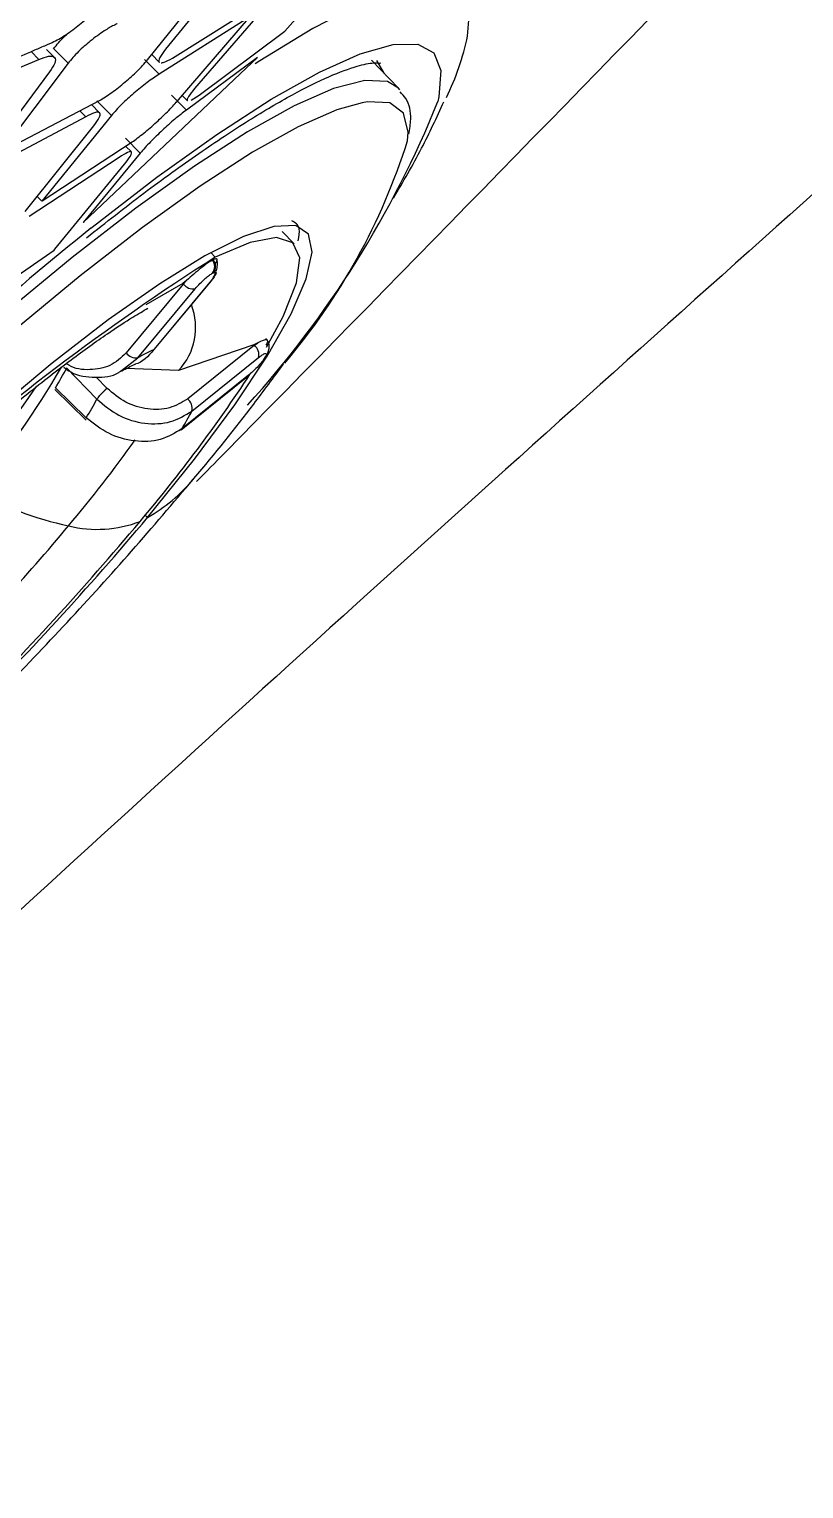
# Model space of a CAD drawing. Extents: x 943 to 1030, y 781 to 934.
# Drawn here: x 958.81 to 959.682, y 879.186 to 880.827 of the extents above; entities that cross this region are included whole.
import ezdxf

# ---------------------------------------------------------------- set-up
doc = ezdxf.new("R2010")
doc.units = 0
doc.header["$MEASUREMENT"] = 0
doc.layers.add('1', color=4, linetype='Continuous')

# ---------------------------------------------------------------- blocks, each defined once
blk = doc.blocks.new('AIRA')
at = {"layer": '1', "color": 3, "linetype": 'Continuous', "lineweight": 25}
for p, q in [((15.9206, 77.659), (16.0025, 77.7517)), ((15.8641, 77.7341), (15.7864, 77.6388)), ((15.7661, 77.6269), (15.8441, 77.7235)), ((15.7941, 77.6287), (15.8968, 77.6927)), ((15.9002, 77.6881), (15.8191, 77.5945)), ((15.8801, 77.6745), (15.7792, 77.6106)), ((15.8011, 77.582), (15.882, 77.6758)), ((15.8243, 77.5873), (15.9206, 77.659)), ((15.6351, 77.6361), (15.6438, 77.6274)), ((15.6612, 77.6297), (15.6525, 77.6385)), ((15.6767, 77.623), (15.6605, 77.6393)), ((15.5258, 77.5775), (15.6438, 77.6274)), ((15.6767, 77.623), (15.6018, 77.5233)), ((15.7626, 77.6272), (15.7792, 77.6106)), ((15.7708, 77.6327), (15.7794, 77.6241)), ((15.8898, 77.6296), (15.8098, 77.5702)), ((15.8702, 77.6111), (15.8898, 77.6296)), ((16.0485, 77.5951), (16.0181, 77.6266)), ((15.6559, 77.6133), (15.5814, 77.5132)), ((15.8702, 77.6111), (15.6936, 77.4439)), ((15.793, 77.587), (15.8098, 77.5702)), ((15.8052, 77.5867), (15.8111, 77.5809)), ((15.8151, 77.5816), (15.8243, 77.5873)), ((16.0502, 77.5931), (16.0485, 77.5951)), ((15.6018, 77.5233), (15.7119, 77.5811)), ((15.6968, 77.5629), (15.69, 77.5697)), ((15.7122, 77.5672), (15.703, 77.5765)), ((15.7256, 77.5643), (15.709, 77.5808)), ((15.6968, 77.5629), (15.5882, 77.5052)), ((15.6284, 77.4563), (15.7056, 77.5526)), ((15.7256, 77.5643), (15.6471, 77.4681)), ((15.758, 77.522), (15.7412, 77.5388)), ((15.6476, 77.4683), (15.7487, 77.5345)), ((15.758, 77.522), (15.6936, 77.4439)), ((15.7479, 77.5233), (15.7414, 77.5297)), ((15.7342, 77.5172), (15.6329, 77.4506)), ((15.6619, 77.4138), (15.7401, 77.5094)), ((15.642, 77.4732), (15.6471, 77.4681)), ((15.6476, 77.4683), (15.6472, 77.4681)), ((15.931, 77.42), (15.9175, 77.4339)), ((15.5623, 77.3445), (15.661, 77.413)), ((15.661, 77.413), (15.6619, 77.4138)), ((15.8424, 77.405), (15.8374, 77.4102)), ((15.8393, 77.4017), (15.8402, 77.4022)), ((15.8394, 77.387), (15.8403, 77.3875)), ((15.8064, 77.3747), (15.742, 77.2973)), ((15.8059, 77.3752), (15.7643, 77.3514)), ((15.8377, 77.3784), (15.7732, 77.301)), ((15.7741, 77.3016), (15.8386, 77.379)), ((15.8101, 77.3789), (15.8059, 77.3752)), ((15.8059, 77.3752), (15.8064, 77.3747)), ((15.8064, 77.3747), (15.8101, 77.3789)), ((15.7551, 77.2919), (15.8196, 77.3693)), ((15.8858, 77.3064), (15.8011, 77.2777)), ((15.8864, 77.3059), (15.8113, 77.2457)), ((15.8902, 77.3088), (15.8858, 77.3064)), ((15.8858, 77.3064), (15.8864, 77.3059)), ((15.8864, 77.3059), (15.8902, 77.3088)), ((15.7367, 77.2777), (15.7551, 77.2919)), ((15.8161, 77.2319), (15.8912, 77.2922)), ((15.8988, 77.2932), (15.8982, 77.2922)), ((15.9003, 77.2946), (15.9008, 77.2955)), ((15.7092, 77.2454), (15.6751, 77.2804)), ((15.8011, 77.2777), (15.7422, 77.2797)), ((15.6617, 77.2561), (15.697, 77.2218)), ((15.6624, 77.2581), (15.6972, 77.2243)), ((15.7207, 77.2574), (15.7083, 77.2701)), ((15.8039, 77.211), (15.879, 77.2712)), ((15.8798, 77.2722), (15.8047, 77.212)), ((15.7662, 77.1123), (15.7636, 77.1149))]:
    blk.add_line(p, q, dxfattribs=at)
at = {"layer": '1', "color": 3, "linetype": 'Continuous', "lineweight": 25, "flags": 128}
for points in [[(16.1263, 77.6536), (16.1279, 77.6714), (16.1228, 77.6949), (16.1076, 77.7085), (16.0825, 77.712), (16.0479, 77.7053), (16.0043, 77.6886), (15.9523, 77.662), (15.8927, 77.6259), (15.8872, 77.6224)], [(15.7023, 77.4375), (15.704, 77.4388), (15.7766, 77.4949), (15.8442, 77.543), (15.9054, 77.5826), (15.9595, 77.613), (16.0055, 77.6336), (16.0427, 77.6442), (16.0705, 77.6445), (16.0885, 77.6347), (16.0964, 77.6148), (16.0941, 77.5851), (16.0929, 77.58)], [(16.024, 77.6263), (16.0321, 77.612), (16.0322, 77.612)], [(16.0485, 77.5951), (16.0363, 77.6024), (16.0107, 77.6036), (15.9755, 77.5945), (15.9313, 77.5752), (15.8788, 77.546), (15.8189, 77.5073), (15.7528, 77.4599), (15.6814, 77.4045), (15.606, 77.3422), (15.528, 77.2739), (15.4485, 77.2009), (15.3691, 77.1244), (15.2911, 77.0457), (15.2158, 76.9661), (15.1444, 76.8871), (15.0783, 76.8099)], [(16.0077, 77.5787), (15.9792, 77.5707), (15.9357, 77.5517), (15.8842, 77.523), (15.8254, 77.485), (15.7604, 77.4385), (15.6903, 77.3841), (15.6163, 77.3229), (15.5396, 77.2559), (15.4617, 77.1841), (15.3837, 77.109), (15.307, 77.0317), (15.233, 76.9536), (15.163, 76.8759), (15.098, 76.8001)], [(16.0587, 77.5357), (16.0593, 77.5455), (16.0542, 77.5669), (16.0389, 77.5784), (16.0137, 77.5796), (16.0077, 77.5787)], [(15.7662, 77.1123), (15.819, 77.178), (15.8642, 77.2389), (15.9007, 77.2938), (15.9278, 77.3414), (15.9448, 77.3806), (15.9514, 77.4106), (15.9474, 77.4307), (15.9329, 77.4404), (15.9083, 77.4396), (15.874, 77.4282), (15.8308, 77.4065), (15.7798, 77.375), (15.722, 77.3344), (15.6587, 77.2856), (15.5914, 77.2297), (15.5216, 77.1679), (15.4507, 77.1017), (15.3805, 77.0324), (15.3124, 76.9617), (15.248, 76.8911), (15.1888, 76.8223)], [(15.9001, 77.3036), (15.9187, 77.3383), (15.9336, 77.3762), (15.9374, 77.4041), (15.9298, 77.4211), (15.9111, 77.427), (15.8818, 77.4216), (15.8424, 77.405)], [(15.7741, 77.3016), (15.7741, 77.3016), (15.7732, 77.301)], [(15.9003, 77.2946), (15.8995, 77.2934), (15.8982, 77.2922)], [(15.8798, 77.2722), (15.879, 77.2713), (15.879, 77.2712)]]:
    blk.add_lwpolyline(points, dxfattribs=at)
at = {"layer": '1', "color": 3, "linetype": 'Continuous', "lineweight": 25}
for centre, radius, start, end in [((15.8374, 77.7143), 0.2952, 333.9409, 348.1453), ((15.0311, 78.0085), 1.145, 317.7364, 338.0224), ((15.368, 77.7542), 0.7244, 319.7108, 342.4494), ((18.3844, 74.1066), 4.2765, 128.8411, 133.6231), ((17.2495, 75.188), 2.6258, 122.4024, 141.3939), ((15.8297, 77.3943), 0.0121, 323.3053, 37.625), ((15.8306, 77.3947), 0.0121, 323.3053, 37.625), ((15.8178, 77.3837), 0.0145, 218.3134, 276.9739), ((15.8365, 77.3807), 0.00261, 296.3808, 347.0545), ((15.7506, 77.3257), 0.0697, 316.399, 21.5213), ((15.8778, 77.2952), 0.0137, 347.1277, 51.2626), ((15.7534, 77.3063), 0.0145, 218.3127, 276.9735), ((15.9129, 77.0005), 0.3313, 114.9234, 118.4275), ((15.8937, 77.2996), 0.00826, 308.5014, 344.4777), ((14.9137, 77.7145), 0.8709, 318.993, 330.159), ((15.3168, 77.4697), 0.4053, 328.5305, 332.1527), ((14.4845, 78.19), 1.6709, 319.6386, 326.7407), ((14.21, 78.2347), 1.7318, 304.3034, 325.7118), ((15.3511, 77.4353), 0.4053, 328.6296, 332.0534), ((15.8027, 77.235), 0.0137, 347.128, 51.2635), ((15.3909, 77.4608), 0.4829, 328.9788, 331.7044), ((15.8016, 77.2139), 0.00366, 270.2487, 328.9838), ((14.494, 78.0972), 1.5456, 319.9572, 324.4962), ((15.7547, 77.4672), 0.3725, 240.4408, 258.0008), ((15.6716, 77.278), 0.1908, 299.7267, 319.9655), ((13.1047, 79.3471), 3.4753, 314.8749, 319.9807), ((13.6595, 78.7945), 2.6331, 315.1338, 320.0242), ((13.1731, 79.2784), 3.3752, 314.9918, 319.9763), ((15.7094, 77.2338), 0.1349, 256.2166, 291.0048)]:
    blk.add_arc(centre, radius, start, end, dxfattribs=at)
for points, knots in [([(15.8212, 77.1526), (15.8424, 77.1741), (16.2592, 77.5981), (16.6724, 78.0239), (17.0646, 78.4281)], [0, 0, 0, 0, 0.050704, 1, 1, 1, 1]), ([(16.7635, 77.6975), (16.438, 77.4073), (15.787, 76.8269), (14.8258, 75.9334), (13.8771, 75.0243), (12.943, 74.0988), (12.0242, 73.1586), (11.1221, 72.2041), (10.236, 71.2375), (9.661, 70.5833), (9.3735, 70.2562)], [0, 0, 0, 0, 0.125, 0.25, 0.375, 0.5, 0.625, 0.75, 0.875, 1, 1, 1, 1]), ([(15.6572, 77.6457), (15.6595, 77.6468), (15.6642, 77.649), (15.672, 77.6536), (15.68, 77.659), (15.6878, 77.665), (15.6957, 77.6716), (15.7032, 77.6787), (15.7089, 77.6852), (15.7118, 77.6887), (15.7129, 77.69)], [0, 0, 0, 0, 0.124915, 0.249765, 0.374784, 0.50009, 0.622303, 0.766309, 0.912636, 1, 1, 1, 1]), ([(15.732, 77.6678), (15.7316, 77.6675), (15.7305, 77.6667), (15.7257, 77.6645), (15.7186, 77.6603), (15.7096, 77.6541), (15.6995, 77.6463), (15.6899, 77.6378), (15.6818, 77.6293), (15.6785, 77.6251), (15.6767, 77.623)], [0, 0, 0, 0, 0.024728, 0.074704, 0.251022, 0.374298, 0.500839, 0.731252, 0.860905, 1, 1, 1, 1]), ([(15.6604, 77.6393), (15.6622, 77.6415), (15.6657, 77.6459), (15.6715, 77.6521), (15.6756, 77.6558), (15.6771, 77.6572)], [0, 0, 0, 0, 0.397339, 0.779655, 1, 1, 1, 1]), ([(15.5387, 77.5962), (15.5612, 77.6053), (15.5934, 77.6184), (15.6293, 77.6337), (15.6452, 77.6405), (15.652, 77.6435), (15.6553, 77.6449), (15.6566, 77.6455), (15.6572, 77.6457)], [0, 0, 0, 0, 0.562916, 0.80802, 0.915709, 0.967635, 0.983714, 1, 1, 1, 1]), ([(15.7864, 77.6388), (15.784, 77.6355), (15.7791, 77.6288), (15.7781, 77.6247), (15.7794, 77.6242), (15.7795, 77.6242)], [0, 0, 0, 0, 0.479919, 0.962581, 1, 1, 1, 1]), ([(15.6438, 77.6274), (15.6478, 77.6289), (15.6539, 77.6312), (15.6591, 77.6311), (15.6625, 77.6293), (15.663, 77.6238), (15.6583, 77.6168), (15.6559, 77.6133)], [0, 0, 0, 0, 0.235751, 0.364656, 0.500761, 0.749753, 1, 1, 1, 1]), ([(15.6975, 77.4269), (15.7193, 77.444), (15.7634, 77.4787), (15.8246, 77.5226), (15.8808, 77.5599), (15.9302, 77.5889), (15.9714, 77.6092), (16.0024, 77.6203), (16.022, 77.6245), (16.0294, 77.6225), (16.028, 77.6234), (16.0279, 77.6234)], [0, 0, 0, 0, 0.12712, 0.258328, 0.388908, 0.518465, 0.646285, 0.771063, 0.877402, 0.990099, 1, 1, 1, 1]), ([(15.7119, 77.5811), (15.7141, 77.5824), (15.7185, 77.585), (15.7259, 77.59), (15.7335, 77.5958), (15.7434, 77.6038), (15.7529, 77.6124), (15.761, 77.6208), (15.7644, 77.6248), (15.7661, 77.6269)], [0, 0, 0, 0, 0.12803, 0.253938, 0.378097, 0.500968, 0.73402, 0.862921, 1, 1, 1, 1]), ([(15.7814, 77.6234), (15.7824, 77.6236), (15.7853, 77.6239), (15.7907, 77.6268), (15.7941, 77.6287)], [0, 0, 0, 0, 0.369698, 1, 1, 1, 1]), ([(15.7792, 77.6106), (15.7771, 77.6093), (15.7729, 77.6066), (15.7656, 77.6014), (15.7581, 77.5956), (15.7483, 77.5874), (15.7388, 77.5786), (15.7306, 77.5702), (15.7273, 77.5663), (15.7256, 77.5643)], [0, 0, 0, 0, 0.126871, 0.252377, 0.376978, 0.501143, 0.736684, 0.864879, 1, 1, 1, 1]), ([(15.8191, 77.5945), (15.8164, 77.5912), (15.8134, 77.5874), (15.8117, 77.5845), (15.8108, 77.5826), (15.8101, 77.5808), (15.8111, 77.581), (15.8112, 77.581)], [0, 0, 0, 0, 0.483732, 0.544848, 0.646884, 0.973011, 1, 1, 1, 1]), ([(16.0603, 77.5432), (16.0612, 77.5489), (16.0636, 77.5634), (16.0604, 77.58), (16.0526, 77.5884), (16.0503, 77.5908)], [0, 0, 0, 0, 0.313536, 0.798634, 1, 1, 1, 1]), ([(15.7056, 77.5526), (15.708, 77.556), (15.7127, 77.5623), (15.7131, 77.5659), (15.7121, 77.5676), (15.7104, 77.5682), (15.7059, 77.5675), (15.7003, 77.5647), (15.6968, 77.5629)], [0, 0, 0, 0, 0.248684, 0.470226, 0.499106, 0.641324, 0.77228, 1, 1, 1, 1]), ([(15.7487, 77.5345), (15.7507, 77.5359), (15.7548, 77.5388), (15.7618, 77.5443), (15.769, 77.5503), (15.7763, 77.5568), (15.7834, 77.5634), (15.7925, 77.5724), (15.7977, 77.5782), (15.8011, 77.582)], [0, 0, 0, 0, 0.130335, 0.256811, 0.379915, 0.50028, 0.623239, 0.749276, 1, 1, 1, 1]), ([(15.8098, 77.5702), (15.8078, 77.5687), (15.8038, 77.5658), (15.7969, 77.5602), (15.7898, 77.554), (15.7804, 77.5455), (15.7711, 77.5364), (15.763, 77.5279), (15.7597, 77.524), (15.758, 77.522)], [0, 0, 0, 0, 0.129796, 0.256079, 0.379382, 0.500276, 0.738434, 0.866231, 1, 1, 1, 1]), ([(16.0429, 77.4714), (16.0538, 77.4898), (16.0742, 77.5243), (16.0915, 77.5621), (16.0996, 77.5798)], [0, 0, 0, 0, 0.5321024, 1, 1, 1, 1]), ([(15.7401, 77.5094), (15.7427, 77.5128), (15.7457, 77.5165), (15.7473, 77.5194), (15.7483, 77.5214), (15.7485, 77.5239), (15.7448, 77.5238), (15.7377, 77.5194), (15.7342, 77.5172)], [0, 0, 0, 0, 0.249217, 0.275037, 0.325673, 0.500962, 0.751745, 1, 1, 1, 1]), ([(15.9356, 77.4233), (15.9365, 77.4283), (15.9386, 77.4401), (15.9323, 77.4437), (15.9286, 77.4458)], [0, 0, 0, 0, 0.422775, 1, 1, 1, 1]), ([(15.8393, 77.4017), (15.8375, 77.4007), (15.8339, 77.3986), (15.8264, 77.3928), (15.8181, 77.3859), (15.8128, 77.3812), (15.8101, 77.3789)], [0, 0, 0, 0, 0.247558, 0.500834, 0.753648, 1, 1, 1, 1]), ([(15.8403, 77.3875), (15.8414, 77.3879), (15.8435, 77.3886), (15.8433, 77.3865), (15.8413, 77.3829), (15.8389, 77.3799), (15.8377, 77.3784)], [0, 0, 0, 0, 0.279658, 0.559227, 0.779582, 1, 1, 1, 1]), ([(15.8395, 77.3811), (15.8405, 77.3829), (15.8428, 77.3869), (15.8446, 77.3932), (15.8452, 77.3983), (15.8444, 77.4004), (15.8442, 77.4011)], [0, 0, 0, 0, 0.2434612, 0.5447924, 0.8572663, 1, 1, 1, 1]), ([(15.8426, 77.3981), (15.8434, 77.3995), (15.8451, 77.4022), (15.8442, 77.4038), (15.8415, 77.4027), (15.8402, 77.4022)], [0, 0, 0, 0, 0.335527, 0.671602, 1, 1, 1, 1]), ([(15.8196, 77.3693), (15.8214, 77.3713), (15.825, 77.3754), (15.831, 77.381), (15.836, 77.3851), (15.8383, 77.3864), (15.8394, 77.387)], [0, 0, 0, 0, 0.279486, 0.559002, 0.779415, 1, 1, 1, 1]), ([(15.4429, 77.0837), (15.449, 77.0897), (15.4748, 77.115), (15.5205, 77.1569), (15.5778, 77.2076), (15.6317, 77.2523), (15.6803, 77.2902), (15.7199, 77.3185), (15.7495, 77.3378), (15.7612, 77.3445), (15.7665, 77.3475)], [0, 0, 0, 0, 0.047543, 0.198969, 0.349347, 0.49782, 0.643244, 0.784014, 0.902777, 1, 1, 1, 1]), ([(15.8998, 77.3061), (15.9005, 77.3076), (15.902, 77.3107), (15.9006, 77.3124), (15.8969, 77.3119), (15.8924, 77.3098), (15.8902, 77.3088)], [0, 0, 0, 0, 0.247558, 0.500834, 0.753648, 1, 1, 1, 1]), ([(15.9016, 77.2974), (15.9022, 77.299), (15.9033, 77.3023), (15.9032, 77.3069), (15.9019, 77.3108), (15.9002, 77.3125), (15.8993, 77.3133)], [0, 0, 0, 0, 0.241531, 0.492013, 0.746543, 1, 1, 1, 1]), ([(15.742, 77.2973), (15.7363, 77.292), (15.7248, 77.2813), (15.7014, 77.2774), (15.6836, 77.2792), (15.6759, 77.2846), (15.6751, 77.2851)], [0, 0, 0, 0, 0.321055, 0.642867, 0.964609, 1, 1, 1, 1]), ([(15.7732, 77.301), (15.767, 77.2937), (15.7607, 77.2864), (15.7518, 77.2845), (15.7518, 77.2845)], [0, 0, 0, 0, 0.995613, 1, 1, 1, 1]), ([(15.8982, 77.2922), (15.8972, 77.2906), (15.8951, 77.2874), (15.8899, 77.2815), (15.8845, 77.2762), (15.8814, 77.2735), (15.8798, 77.2722)], [0, 0, 0, 0, 0.279658, 0.559227, 0.779582, 1, 1, 1, 1]), ([(15.8912, 77.2922), (15.893, 77.2935), (15.8966, 77.2962), (15.8994, 77.2971), (15.9002, 77.2961), (15.8993, 77.2941), (15.8988, 77.2932)], [0, 0, 0, 0, 0.2794856, 0.5590017, 0.7794153, 1, 1, 1, 1]), ([(15.6719, 77.2811), (15.6745, 77.2793), (15.6852, 77.2715), (15.7074, 77.269), (15.7278, 77.2705), (15.7357, 77.2769), (15.7367, 77.2777)], [0, 0, 0, 0, 0.127927, 0.536633, 0.945369, 1, 1, 1, 1]), ([(15.7355, 77.2763), (15.7405, 77.2789), (15.7469, 77.2823), (15.7519, 77.2846), (15.753, 77.2851)], [0, 0, 0, 0, 0.779912, 1, 1, 1, 1]), ([(15.8176, 77.1553), (15.8178, 77.1555), (15.8423, 77.184), (15.8767, 77.2271), (15.908, 77.2697), (15.919, 77.2846)], [0, 0, 0, 0, 0.004969, 0.651408, 1, 1, 1, 1]), ([(15.7207, 77.2574), (15.72, 77.2569), (15.7186, 77.2557), (15.7171, 77.2543), (15.7163, 77.2535)], [0, 0, 0, 0, 0.481432, 1, 1, 1, 1]), ([(15.8113, 77.2457), (15.8048, 77.2417), (15.7917, 77.2338), (15.7664, 77.233), (15.7408, 77.2404), (15.7274, 77.2518), (15.7207, 77.2574)], [0, 0, 0, 0, 0.249775, 0.50014, 0.75045, 1, 1, 1, 1]), ([(15.7163, 77.2535), (15.7155, 77.2528), (15.7139, 77.2512), (15.7118, 77.2489), (15.7102, 77.2468), (15.7095, 77.2459), (15.7092, 77.2454)], [0, 0, 0, 0, 0.259419, 0.518943, 0.768457, 1, 1, 1, 1]), ([(15.7092, 77.2454), (15.7171, 77.2387), (15.7329, 77.2253), (15.7631, 77.2167), (15.793, 77.2179), (15.8084, 77.2273), (15.8161, 77.2319)], [0, 0, 0, 0, 0.249978, 0.499965, 0.74997, 1, 1, 1, 1]), ([(15.8047, 77.212), (15.797, 77.2073), (15.7817, 77.198), (15.7517, 77.1968), (15.7214, 77.2051), (15.7053, 77.2179), (15.6972, 77.2243)], [0, 0, 0, 0, 0.25003, 0.500035, 0.750022, 1, 1, 1, 1]), ([(15.1719, 76.5343), (15.1778, 76.5386), (15.211, 76.5627), (15.2734, 76.6134), (15.358, 76.6849), (15.4418, 76.7605), (15.5224, 76.8371), (15.6006, 76.9151), (15.6763, 76.9945), (15.7495, 77.0749), (15.7948, 77.1284), (15.8176, 77.1553)], [0, 0, 0, 0, 0.026965, 0.152299, 0.282348, 0.405287, 0.524692, 0.642635, 0.760589, 0.879506, 1, 1, 1, 1]), ([(17.9126, 76.6519), (17.5918, 76.4092), (16.9535, 75.9263), (16.0442, 75.1453), (15.1613, 74.3457), (14.3049, 73.5215), (13.474, 72.6841), (12.6644, 71.8362), (11.8848, 70.9679), (11.1301, 70.0685), (10.6622, 69.4397), (10.4269, 69.1234)], [0, 0, 0, 0, 0.113392, 0.225638, 0.337341, 0.448782, 0.560233, 0.669481, 0.778832, 0.888788, 1, 1, 1, 1]), ([(18.3969, 76.174), (18.2652, 76.0854), (17.9989, 75.9062), (17.6017, 75.6241), (17.2018, 75.3284), (16.8001, 75.0184), (16.4085, 74.7031), (15.9602, 74.3274), (15.4514, 73.88), (14.8696, 73.339), (14.355, 72.834), (13.9157, 72.3844), (13.5603, 72.0082), (13.2221, 71.6376), (12.9012, 71.2732), (12.5878, 70.9043), (12.2149, 70.4484), (11.7912, 69.9015), (11.3335, 69.273), (11.0502, 68.8492), (10.9105, 68.6404)], [0, 0, 0, 0, 0.044709, 0.090349, 0.13691, 0.184379, 0.232745, 0.277954, 0.348418, 0.422679, 0.500679, 0.550525, 0.598903, 0.645795, 0.691185, 0.735062, 0.781563, 0.856423, 0.929252, 1, 1, 1, 1])]:
    blk.add_open_spline(points, degree=3, knots=knots, dxfattribs=at)

msp = doc.modelspace()

# ---------------------------------------------------------------- block references
at = {"layer": '1'}
msp.add_blockref('AIRA', (943.1775, 803.1658), dxfattribs=at)

doc.saveas('drawing.dxf')
